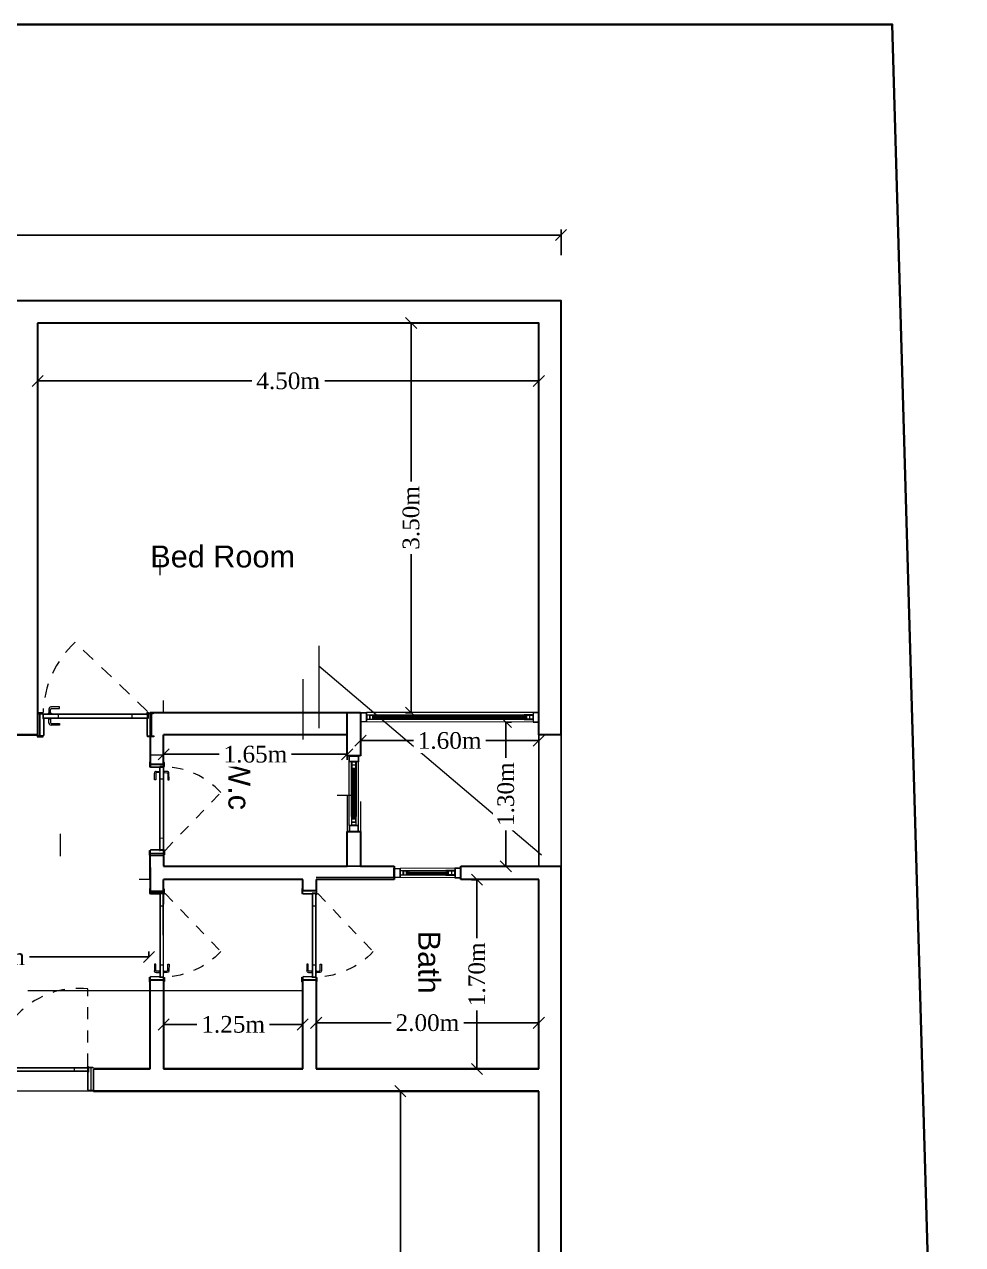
# Model space of a CAD drawing. Header units: millimetres. Extents: x 860 to 1444, y -43 to 267.
# Drawn here: x 1265.24 to 1273.67, y 204.39 to 215.35 of the extents above; entities that cross this region are included whole.
import ezdxf

# ---------------------------------------------------------------- set-up
doc = ezdxf.new("R2010")
doc.units = ezdxf.units.MM
doc.header["$MEASUREMENT"] = 0
doc.linetypes.add('HIDDEN', pattern=[0.375, 0.25, -0.125])
for name, color, linetype, lineweight in [('Doors', 252, 'Continuous', 9), ('HATCH', 252, 'Continuous', 5), ('WALL', 7, 'Continuous', 30)]:
    doc.layers.add(name, color=color, linetype=linetype, lineweight=lineweight)
doc.layers.add('windows', color=252, linetype='Continuous')
doc.styles.add('Peshawa CENTER', font='times.ttf', dxfattribs={"height": 0.15})
doc.dimstyles.new('Peshawa', dxfattribs={"dimtxt": 0.15, "dimasz": 0.1, "dimexe": 0.05, "dimexo": 0.25, "dimgap": 0.05, "dimtad": 0, "dimtoh": 1, "dimzin": 0, "dimdsep": 46, "dimtxsty": 'Peshawa CENTER', "dimblk": 'OBLIQUE', "dimcen": 0.09, "dimclrd": 251, "dimclre": 251, "dimclrt": 7, "dimadec": 0, "dimazin": 0, "dimtfac": 1, "dimtofl": 0, "dimtmove": 0, "dimatfit": 3, "dimldrblk": 'NONE', "dimfxl": 0, "dimtolj": 1, "dimtzin": 0, "dimarcsym": 0})

# ---------------------------------------------------------------- blocks, each defined once
blk = doc.blocks.new('*U145')
at = {"layer": 'windows', "color": 253, "lineweight": 9}
for p, q in [((0, 0.332), (0.001, 0.816)), ((0.061, 0.816), (0.062, 0.816)), ((0.083, 0.332), (0.082, 0.816))]:
    blk.add_line(p, q, dxfattribs=at)
at = {"layer": 'windows', "color": 251, "lineweight": 9}
for p, q in [((0.055, 0.75), (0.028, 0.757)), ((0.056, 0.398), (0.029, 0.391))]:
    blk.add_line(p, q, dxfattribs=at)
at = {"layer": 'windows', "linetype": 'Continuous', "lineweight": 9}
for points in [[(0.001, 0.816), (0.001, 0.869), (0.083, 0.869), (0.082, 0.816)], [(0.059, 0.788), (0.059, 0.788), (0.059, 0.814), (0.024, 0.814), (0.024, 0.788)], [(0.024, 0.786), (0.024, 0.786), (0.024, 0.786), (0.024, 0.786), (0.024, 0.758), (0.024, 0.758), (0.059, 0.758), (0.059, 0.758), (0.059, 0.786), (0.059, 0.758), (0.059, 0.786), (0.059, 0.786), (0.059, 0.786), (0.059, 0.786), (0.059, 0.786), (0.059, 0.786), (0.024, 0.786), (0.024, 0.786), (0.024, 0.786), (0.024, 0.786)], [(0.028, 0.75), (0.055, 0.75), (0.055, 0.757), (0.028, 0.757)], [(0, 0.332), (0, 0.28), (0.083, 0.28), (0.083, 0.332)], [(0.025, 0.362), (0.025, 0.362), (0.025, 0.362), (0.025, 0.362), (0.025, 0.39), (0.025, 0.39), (0.06, 0.39), (0.06, 0.39), (0.06, 0.362), (0.06, 0.39), (0.06, 0.362), (0.06, 0.362), (0.06, 0.362), (0.06, 0.362), (0.06, 0.362), (0.06, 0.362), (0.025, 0.362), (0.025, 0.362), (0.025, 0.362), (0.025, 0.362)], [(0.06, 0.36), (0.06, 0.36), (0.06, 0.334), (0.025, 0.334), (0.025, 0.36)], [(0.029, 0.398), (0.056, 0.398), (0.056, 0.391), (0.029, 0.391)]]:
    blk.add_lwpolyline(points, close=True, dxfattribs=at)
for points in [[(0.003, 0.821), (0.003, 0.863, -0.414214), (0.006, 0.866), (0.077, 0.866, -0.414214), (0.08, 0.863), (0.08, 0.821, -0.414214), (0.077, 0.819), (0.006, 0.819, -0.414214)], [(0.003, 0.327), (0.003, 0.285, 0.414214), (0.005, 0.282), (0.077, 0.282, 0.414214), (0.08, 0.285), (0.08, 0.327, 0.414214), (0.077, 0.33), (0.005, 0.33, 0.414214)]]:
    blk.add_lwpolyline(points, format="xyb", close=True, dxfattribs=at)
for points in [[(0.062, 0.816), (0.062, 0.757), (0.062, 0.737), (0.058, 0.737), (0.058, 0.74), (0.059, 0.74), (0.059, 0.757), (0.024, 0.757), (0.024, 0.74), (0.025, 0.74), (0.025, 0.737), (0.021, 0.737), (0.021, 0.757), (0.021, 0.816), (0.062, 0.816), (0.024, 0.816)], [(0.063, 0.332), (0.063, 0.391), (0.063, 0.411), (0.059, 0.411), (0.059, 0.408), (0.06, 0.408), (0.06, 0.391), (0.025, 0.391), (0.025, 0.408), (0.026, 0.408), (0.026, 0.411), (0.022, 0.411), (0.022, 0.391), (0.022, 0.332), (0.063, 0.332), (0.025, 0.332)]]:
    blk.add_lwpolyline(points, dxfattribs=at)
at = {"layer": 'windows', "color": 251, "lineweight": 9}
for points in [[(0.055, 0.757), (0.028, 0.75)], [(0.056, 0.391), (0.029, 0.398)]]:
    blk.add_lwpolyline(points, dxfattribs=at)
at = {"layer": 'windows', "color": 253, "lineweight": 9}
for points in [[(0.022, 0.411), (0.021, 0.737)], [(0.062, 0.737), (0.063, 0.411)]]:
    blk.add_lwpolyline(points, dxfattribs=at)
at = {"layer": 'windows', "lineweight": 9}
for points in [[(0.029, 0.398), (0.028, 0.75), (0.036, 0.75), (0.037, 0.398)], [(0.056, 0.398), (0.055, 0.75), (0.047, 0.75), (0.048, 0.398)]]:
    blk.add_lwpolyline(points, close=True, dxfattribs=at)
at = {"layer": 'windows', "color": 251, "lineweight": 9}
for points in [[(0.047, 0.75), (0.036, 0.75), (0.036, 0.741), (0.047, 0.741)], [(0.046, 0.749), (0.038, 0.749), (0.038, 0.742), (0.046, 0.742)], [(0.048, 0.407), (0.037, 0.407), (0.037, 0.398), (0.048, 0.398)], [(0.046, 0.406), (0.038, 0.406), (0.038, 0.399), (0.046, 0.399)]]:
    blk.add_lwpolyline(points, close=True, dxfattribs=at)
for centre, start, end in [((0.025, 0.733), 2.8792, 86.4084), ((0.058, 0.733), 93.6446, 177.1737), ((0.026, 0.415), 273.6446, 357.1737), ((0.059, 0.415), 182.8792, 266.4084)]:
    blk.add_arc(centre, 0.00351, start, end, dxfattribs=at)
blk = doc.blocks.new('*U435')
at = {"layer": 'windows', "color": 253, "lineweight": 9}
for p, q in [((0, 0.012), (0.001, 0.573)), ((0.061, 0.573), (0.062, 0.573)), ((0.083, 0.012), (0.083, 0.573))]:
    blk.add_line(p, q, dxfattribs=at)
at = {"layer": 'windows', "color": 251, "lineweight": 9}
for p, q in [((0.055, 0.507), (0.029, 0.514)), ((0.056, 0.077), (0.029, 0.071))]:
    blk.add_line(p, q, dxfattribs=at)
at = {"layer": 'windows', "linetype": 'Continuous', "lineweight": 9}
for points in [[(0.001, 0.573), (0.001, 0.626), (0.083, 0.626), (0.083, 0.573)], [(0.059, 0.545), (0.059, 0.545), (0.059, 0.571), (0.024, 0.571), (0.024, 0.545)], [(0.024, 0.544), (0.024, 0.544), (0.024, 0.544), (0.024, 0.544), (0.024, 0.516), (0.024, 0.516), (0.059, 0.516), (0.059, 0.516), (0.059, 0.544), (0.059, 0.516), (0.059, 0.544), (0.059, 0.544), (0.059, 0.544), (0.059, 0.544), (0.059, 0.544), (0.059, 0.544), (0.024, 0.544), (0.024, 0.544), (0.024, 0.544), (0.024, 0.544)], [(0.029, 0.507), (0.055, 0.507), (0.055, 0.514), (0.029, 0.514)], [(0, 0.012), (0, -0.041), (0.083, -0.041), (0.083, 0.012)], [(0.025, 0.041), (0.025, 0.041), (0.025, 0.041), (0.025, 0.041), (0.025, 0.069), (0.025, 0.069), (0.06, 0.069), (0.06, 0.069), (0.06, 0.041), (0.06, 0.069), (0.06, 0.041), (0.06, 0.041), (0.06, 0.041), (0.06, 0.041), (0.06, 0.041), (0.06, 0.041), (0.025, 0.041), (0.025, 0.041), (0.025, 0.041), (0.025, 0.041)], [(0.06, 0.039), (0.06, 0.039), (0.06, 0.014), (0.025, 0.014), (0.025, 0.039)], [(0.029, 0.077), (0.056, 0.077), (0.056, 0.071), (0.029, 0.071)]]:
    blk.add_lwpolyline(points, close=True, dxfattribs=at)
for points in [[(0.003, 0.578), (0.003, 0.62, -0.414214), (0.006, 0.623), (0.077, 0.623, -0.414214), (0.08, 0.62), (0.08, 0.578, -0.414214), (0.077, 0.576), (0.006, 0.576, -0.414214)], [(0.003, 0.006), (0.003, -0.036, 0.414214), (0.005, -0.038), (0.077, -0.038, 0.414214), (0.08, -0.036), (0.08, 0.006, 0.414214), (0.077, 0.009), (0.005, 0.009, 0.414214)]]:
    blk.add_lwpolyline(points, format="xyb", close=True, dxfattribs=at)
for points in [[(0.062, 0.573), (0.062, 0.514), (0.062, 0.494), (0.058, 0.494), (0.058, 0.497), (0.059, 0.497), (0.059, 0.514), (0.024, 0.514), (0.024, 0.497), (0.025, 0.497), (0.025, 0.494), (0.021, 0.494), (0.021, 0.514), (0.021, 0.573), (0.062, 0.573), (0.024, 0.573)], [(0.063, 0.012), (0.063, 0.071), (0.063, 0.091), (0.059, 0.091), (0.059, 0.088), (0.06, 0.088), (0.06, 0.071), (0.025, 0.071), (0.025, 0.088), (0.026, 0.088), (0.026, 0.091), (0.022, 0.091), (0.022, 0.071), (0.022, 0.012), (0.063, 0.012), (0.025, 0.012)]]:
    blk.add_lwpolyline(points, dxfattribs=at)
at = {"layer": 'windows', "color": 253, "lineweight": 9}
for points in [[(0.022, 0.091), (0.021, 0.494)], [(0.062, 0.494), (0.063, 0.091)]]:
    blk.add_lwpolyline(points, dxfattribs=at)
at = {"layer": 'windows', "color": 251, "lineweight": 9}
for points in [[(0.055, 0.514), (0.029, 0.507)], [(0.056, 0.071), (0.029, 0.077)]]:
    blk.add_lwpolyline(points, dxfattribs=at)
at = {"layer": 'windows', "lineweight": 9}
for points in [[(0.029, 0.077), (0.029, 0.507), (0.036, 0.507), (0.037, 0.077)], [(0.056, 0.077), (0.055, 0.507), (0.047, 0.507), (0.048, 0.077)]]:
    blk.add_lwpolyline(points, close=True, dxfattribs=at)
at = {"layer": 'windows', "color": 251, "lineweight": 9}
for points in [[(0.047, 0.507), (0.036, 0.507), (0.036, 0.498), (0.047, 0.498)], [(0.046, 0.506), (0.038, 0.506), (0.038, 0.499), (0.046, 0.499)], [(0.048, 0.087), (0.037, 0.087), (0.037, 0.077), (0.048, 0.077)], [(0.046, 0.085), (0.038, 0.085), (0.038, 0.079), (0.046, 0.079)]]:
    blk.add_lwpolyline(points, close=True, dxfattribs=at)
for centre, start, end in [((0.025, 0.491), 2.8792, 86.4084), ((0.058, 0.491), 93.6446, 177.1737), ((0.026, 0.094), 273.6446, 357.1737), ((0.059, 0.094), 182.8792, 266.4084)]:
    blk.add_arc(centre, 0.00351, start, end, dxfattribs=at)
blk = doc.blocks.new('*U139')
at = {"layer": 'Doors', "ltscale": 5}
for p, q in [((0.057, 0.875), (0.057, 0.774)), ((0.986, 0.871), (0.986, 0.769))]:
    blk.add_line(p, q, dxfattribs=at)
at = {"layer": 'Doors', "linetype": 'Continuous'}
for p, q in [((0.844, 0.814), (0.844, 0.829)), ((0.844, 0.829), (0.92, 0.828)), ((0.915, 0.814), (0.844, 0.814)), ((0.917, 0.722), (0.917, 0.725)), ((0.946, 0.722), (0.917, 0.722)), ((0.946, 0.771), (0.918, 0.771)), ((0.918, 0.771), (0.918, 0.768)), ((0.925, 0.722), (0.924, 0.689)), ((0.925, 0.771), (0.925, 0.804)), ((0.939, 0.809), (0.939, 0.771)), ((0.939, 0.684), (0.939, 0.722)), ((0.946, 0.771), (0.946, 0.768)), ((0.946, 0.722), (0.946, 0.725)), ((0.915, 0.679), (0.843, 0.68)), ((0.843, 0.68), (0.843, 0.665)), ((0.843, 0.665), (0.92, 0.665))]:
    blk.add_line(p, q, dxfattribs=at)
at = {"layer": 'Doors', "linetype": 'HIDDEN', "ltscale": 0.5}
blk.add_line((0.052, 0.711, 0), (0.7, 0.085), dxfattribs=at)
at = {"layer": 'Doors'}
for p, q in [((0.191, 0.772, 0), (0.191, 0.729, 0)), ((0.854, 0.768, 0), (0.854, 0.725, 0))]:
    blk.add_line(p, q, dxfattribs=at)
for points in [[(0.053, 0.879), (-0.002, 0.88), (-0.002, 0.889), (0.053, 0.888)], [(0.99, 0.875), (1.046, 0.874), (1.046, 0.883), (0.99, 0.884)], [(0.002, 0.73), (0.048, 0.73), (0.048, 0.721), (0.002, 0.721)], [(0.991, 0.725), (0.054, 0.73), (0.054, 0.772), (0.992, 0.768)], [(0.988, 0.728), (0.057, 0.733), (0.057, 0.769), (0.988, 0.764)], [(1.04, 0.725), (0.994, 0.725), (0.994, 0.716), (1.04, 0.716)]]:
    blk.add_lwpolyline(points, close=True, dxfattribs=at)
at = {"layer": 'Doors', "ltscale": 5}
for points in [[(0.048, 0.73), (0.048, 0.73), (0.049, 0.774), (0.057, 0.774), (0.057, 0.875), (0.053, 0.875), (0.053, 0.879), (0.022, 0.88), (0.021, 0.73), (0.048, 0.73)], [(0.994, 0.725), (0.994, 0.725), (0.994, 0.769), (0.986, 0.769), (0.986, 0.871), (0.99, 0.871), (0.99, 0.875), (1.022, 0.875), (1.021, 0.725), (0.994, 0.725)]]:
    blk.add_lwpolyline(points, dxfattribs=at)
at = {"layer": 'Doors', "linetype": 'Continuous'}
blk.add_lwpolyline([(0.052, 0.777, 0.414214), (0.051, 0.776), (0.051, 0.768, 0.414214), (0.052, 0.767), (0.054, 0.767, 0.414214), (0.055, 0.768), (0.055, 0.776, 0.414214), (0.054, 0.777)], format="xyb", close=True, dxfattribs=at)
blk.add_circle((0.052, 0.723), 0.00573, dxfattribs=at)
for centre, radius, start, end in [((0.92, 0.809, 0), 0.0191, 359.71, 89.71), ((0.915, 0.804), 0.00955, 359.71, 89.71), ((0.915, 0.689), 0.00955, 269.71, 359.71), ((0.92, 0.684, 0), 0.0191, 269.71, 359.71)]:
    blk.add_arc(centre, radius, start, end, dxfattribs=at)
at = {"layer": 'Doors', "linetype": 'HIDDEN', "ltscale": 0.5}
blk.add_arc((0.087, 0.751), 0.905, 312.6237, 357.7301, dxfattribs=at)
blk = doc.blocks.new('_Oblique')
at = {"color": 0, "linetype": 'ByBlock', "lineweight": -2}
blk.add_line((-0.5, -0.5), (0.5, 0.5), dxfattribs=at)
blk = doc.blocks.new('*D496')
at = {"color": 251, "lineweight": -2, "transparency": 16777216}
for p, q in [((1269.305, 207.669), (1269.255, 207.669)), ((1269.305, 207.669), (1269.305, 207.136)), ((1269.305, 205.969), (1269.305, 206.503)), ((1269.305, 205.969), (1269.255, 205.969))]:
    blk.add_line(p, q, dxfattribs=at)
at = {"layer": 'Defpoints', "color": 0, "transparency": 16777216}
for p in [(1269.305, 207.669), (1269.305, 205.969), (1269.305, 205.969)]:
    blk.add_point(p, dxfattribs=at)
at = {"color": 251, "lineweight": -2, "transparency": 16777216, "xscale": 0.1, "yscale": 0.1, "zscale": 0.1}
for p, rotation in [((1269.305, 207.669), 90), ((1269.305, 205.969), 270)]:
    blk.add_blockref('_Oblique', p, dxfattribs=dict(at, rotation=rotation))
at = {"color": 7, "transparency": 16777216, "insert": (1269.305, 206.819), "char_height": 0.15, "attachment_point": 5, "rotation": 90, "style": 'Peshawa CENTER', "bg_fill": 3, "box_fill_scale": 1.25, "bg_fill_color": 256, "bg_fill_true_color": 13158600, "bg_fill_transparency": 0}
blk.add_mtext('\\A1;1.70m', dxfattribs=at)
blk = doc.blocks.new('_None')
blk = doc.blocks.new('*D497')
at = {"color": 251, "lineweight": -2, "transparency": 16777216}
for p, q in [((1267.861, 206.383), (1267.861, 206.333)), ((1267.861, 206.383), (1268.534, 206.383)), ((1269.861, 206.383), (1269.188, 206.383)), ((1269.861, 206.383), (1269.861, 206.333))]:
    blk.add_line(p, q, dxfattribs=at)
at = {"layer": 'Defpoints', "color": 0, "transparency": 16777216}
for p in [(1267.861, 206.466), (1269.861, 206.466), (1269.861, 206.383)]:
    blk.add_point(p, dxfattribs=at)
at = {"color": 251, "lineweight": -2, "transparency": 16777216, "xscale": 0.1, "yscale": 0.1, "zscale": 0.1, "rotation": 180}
blk.add_blockref('_Oblique', (1267.861, 206.383), dxfattribs=at)
at = {"color": 251, "lineweight": -2, "transparency": 16777216, "xscale": 0.1, "yscale": 0.1, "zscale": 0.1}
blk.add_blockref('_Oblique', (1269.861, 206.383), dxfattribs=at)
at = {"color": 7, "transparency": 16777216, "insert": (1268.861, 206.383), "char_height": 0.15, "attachment_point": 5, "style": 'Peshawa CENTER', "bg_fill": 3, "box_fill_scale": 1.25, "bg_fill_color": 256, "bg_fill_true_color": 13158600, "bg_fill_transparency": 0}
blk.add_mtext('\\A1;2.00m', dxfattribs=at)
blk = doc.blocks.new('*U451')
at = {"layer": 'windows', "color": 253, "lineweight": 9}
for p, q in [((0, -0.895), (0.001, 0.573)), ((0.061, 0.573), (0.062, 0.573)), ((0.083, -0.895), (0.083, 0.573))]:
    blk.add_line(p, q, dxfattribs=at)
at = {"layer": 'windows', "color": 251, "lineweight": 9}
for p, q in [((0.055, 0.507), (0.029, 0.514)), ((0.056, -0.829), (0.029, -0.836))]:
    blk.add_line(p, q, dxfattribs=at)
at = {"layer": 'windows', "linetype": 'Continuous', "lineweight": 9}
for points in [[(0.001, 0.573), (0.001, 0.626), (0.083, 0.626), (0.083, 0.573)], [(0.059, 0.545), (0.059, 0.545), (0.059, 0.571), (0.024, 0.571), (0.024, 0.545)], [(0.024, 0.544), (0.024, 0.544), (0.024, 0.544), (0.024, 0.544), (0.024, 0.516), (0.024, 0.516), (0.059, 0.516), (0.059, 0.516), (0.059, 0.544), (0.059, 0.516), (0.059, 0.544), (0.059, 0.544), (0.059, 0.544), (0.059, 0.544), (0.059, 0.544), (0.059, 0.544), (0.024, 0.544), (0.024, 0.544), (0.024, 0.544), (0.024, 0.544)], [(0.029, 0.507), (0.055, 0.507), (0.055, 0.514), (0.029, 0.514)], [(0.025, -0.865), (0.025, -0.865), (0.025, -0.865), (0.025, -0.865), (0.025, -0.837), (0.025, -0.837), (0.06, -0.837), (0.06, -0.837), (0.06, -0.865), (0.06, -0.837), (0.06, -0.865), (0.06, -0.865), (0.06, -0.865), (0.06, -0.865), (0.06, -0.865), (0.06, -0.865), (0.025, -0.865), (0.025, -0.865), (0.025, -0.865), (0.025, -0.865)], [(0.029, -0.829), (0.056, -0.829), (0.056, -0.836), (0.029, -0.836)], [(0, -0.895), (0, -0.947), (0.083, -0.947), (0.083, -0.895)], [(0.06, -0.867), (0.06, -0.867), (0.06, -0.893), (0.025, -0.893), (0.025, -0.867)]]:
    blk.add_lwpolyline(points, close=True, dxfattribs=at)
for points in [[(0.003, 0.578), (0.003, 0.62, -0.414214), (0.006, 0.623), (0.077, 0.623, -0.414214), (0.08, 0.62), (0.08, 0.578, -0.414214), (0.077, 0.576), (0.006, 0.576, -0.414214)], [(0.003, -0.9), (0.003, -0.942, 0.414214), (0.005, -0.945), (0.077, -0.945, 0.414214), (0.08, -0.942), (0.08, -0.9, 0.414214), (0.077, -0.897), (0.005, -0.897, 0.414214)]]:
    blk.add_lwpolyline(points, format="xyb", close=True, dxfattribs=at)
for points in [[(0.062, 0.573), (0.062, 0.514), (0.062, 0.494), (0.058, 0.494), (0.058, 0.497), (0.059, 0.497), (0.059, 0.514), (0.024, 0.514), (0.024, 0.497), (0.025, 0.497), (0.025, 0.494), (0.021, 0.494), (0.021, 0.514), (0.021, 0.573), (0.062, 0.573), (0.024, 0.573)], [(0.063, -0.895), (0.063, -0.836), (0.063, -0.816), (0.059, -0.816), (0.059, -0.819), (0.06, -0.819), (0.06, -0.836), (0.025, -0.836), (0.025, -0.819), (0.026, -0.819), (0.026, -0.816), (0.022, -0.816), (0.022, -0.836), (0.022, -0.895), (0.063, -0.895), (0.025, -0.895)]]:
    blk.add_lwpolyline(points, dxfattribs=at)
at = {"layer": 'windows', "color": 253, "lineweight": 9}
for points in [[(0.022, -0.816), (0.021, 0.494)], [(0.062, 0.494), (0.063, -0.816)]]:
    blk.add_lwpolyline(points, dxfattribs=at)
at = {"layer": 'windows', "color": 251, "lineweight": 9}
for points in [[(0.055, 0.514), (0.029, 0.507)], [(0.056, -0.836), (0.029, -0.829)]]:
    blk.add_lwpolyline(points, dxfattribs=at)
at = {"layer": 'windows', "lineweight": 9}
for points in [[(0.029, -0.829), (0.029, 0.507), (0.036, 0.507), (0.037, -0.829)], [(0.056, -0.829), (0.055, 0.507), (0.047, 0.507), (0.048, -0.829)]]:
    blk.add_lwpolyline(points, close=True, dxfattribs=at)
at = {"layer": 'windows', "color": 251, "lineweight": 9}
for points in [[(0.047, 0.507), (0.036, 0.507), (0.036, 0.498), (0.047, 0.498)], [(0.046, 0.506), (0.038, 0.506), (0.038, 0.499), (0.046, 0.499)], [(0.048, -0.82), (0.037, -0.82), (0.037, -0.829), (0.048, -0.829)], [(0.046, -0.821), (0.039, -0.821), (0.039, -0.828), (0.046, -0.828)]]:
    blk.add_lwpolyline(points, close=True, dxfattribs=at)
for centre, start, end in [((0.025, 0.491), 2.8792, 86.4084), ((0.058, 0.491), 93.6446, 177.1737), ((0.026, -0.812), 273.6446, 357.1737), ((0.059, -0.812), 182.8792, 266.4084)]:
    blk.add_arc(centre, 0.00351, start, end, dxfattribs=at)
blk = doc.blocks.new('*U147')
at = {"layer": 'Doors', "linetype": 'HIDDEN', "ltscale": 0.5}
blk.add_line((1.592, 0.954, 0), (1.592, 1.749, 0), dxfattribs=at)
at = {"layer": 'Doors', "ltscale": 5}
for p, q in [((0.06, 0.704), (0.06, 0.886)), ((0.112, 0.893), (0.557, 0.893)), ((1.59, 0.704), (1.59, 0.886)), ((1.594, 0.691), (0.06, 0.691))]:
    blk.add_line(p, q, dxfattribs=at)
at = {"layer": 'Doors', "linetype": 'Continuous'}
for p, q in [((0.668, 0.939), (0.668, 0.936)), ((0.668, 0.939), (0.697, 0.939)), ((0.668, 0.891), (0.668, 0.893)), ((0.668, 0.891), (0.697, 0.891)), ((0.676, 0.977), (0.676, 0.939)), ((0.676, 0.852), (0.676, 0.891)), ((0.69, 0.939), (0.69, 0.973)), ((0.69, 0.891), (0.69, 0.857)), ((0.771, 0.996), (0.695, 0.996)), ((0.697, 0.939), (0.697, 0.936)), ((0.697, 0.891), (0.697, 0.893)), ((0.699, 0.982), (0.771, 0.982)), ((0.771, 0.982), (0.771, 0.996)), ((0.771, 0.833), (0.695, 0.833)), ((0.699, 0.848), (0.771, 0.848)), ((0.771, 0.848), (0.771, 0.833))]:
    blk.add_line(p, q, dxfattribs=at)
at = {"layer": 'Doors'}
for p, q in [((0.761, 0.893, 0), (0.761, 0.936, 0)), ((1.453, 0.893, 0), (1.453, 0.936, 0))]:
    blk.add_line(p, q, dxfattribs=at)
for points in [[(0.005, 0.931), (0.052, 0.931), (0.052, 0.94), (0.005, 0.94)], [(0.052, 0.936), (0.112, 0.936), (0.112, 0.893), (0.052, 0.893)], [(0.055, 0.933), (0.109, 0.933), (0.109, 0.897), (0.055, 0.897)], [(0.557, 0.936), (0.611, 0.936), (0.611, 0.893), (0.557, 0.893)], [(0.561, 0.933), (0.607, 0.933), (0.607, 0.897), (0.561, 0.897)], [(0.623, 0.936), (1.591, 0.936), (1.591, 0.893), (0.623, 0.893)], [(0.627, 0.933), (1.587, 0.933), (1.587, 0.897), (0.627, 0.897)], [(1.644, 0.931), (1.598, 0.931), (1.598, 0.94), (1.644, 0.94)], [(0.056, 0.7), (0, 0.7), (0, 0.691), (0.056, 0.691)], [(1.594, 0.7), (1.649, 0.7), (1.649, 0.691), (1.594, 0.691)]]:
    blk.add_lwpolyline(points, close=True, dxfattribs=at)
at = {"layer": 'Doors', "ltscale": 5}
for points in [[(0.052, 0.931), (0.052, 0.931), (0.052, 0.886), (0.06, 0.886), (0.06, 0.704), (0.056, 0.704), (0.056, 0.7), (0.024, 0.7), (0.024, 0.931), (0.052, 0.931)], [(0.112, 0.936), (0.557, 0.936)], [(0.112, 0.915), (0.557, 0.915)], [(1.598, 0.931), (1.598, 0.931), (1.598, 0.886), (1.59, 0.886), (1.59, 0.704), (1.594, 0.704), (1.594, 0.7), (1.625, 0.7), (1.625, 0.931), (1.598, 0.931)]]:
    blk.add_lwpolyline(points, dxfattribs=at)
at = {"layer": 'Doors', "linetype": 'Continuous'}
for centre in [(0.617, 0.919), (1.592, 0.943)]:
    blk.add_circle(centre, 0.00573, dxfattribs=at)
at = {"layer": 'Doors', "linetype": 'HIDDEN', "ltscale": 0.5}
blk.add_arc((1.497, 0.877), 0.877, 83.7819, 175.5156, dxfattribs=at)
at = {"layer": 'Doors', "linetype": 'Continuous'}
for centre, radius, start, end in [((0.695, 0.977, 0), 0.0191, 90, 180), ((0.699, 0.973), 0.00955, 90, 180), ((0.695, 0.852, 0), 0.0191, 180, 270), ((0.699, 0.857), 0.00955, 180, 270)]:
    blk.add_arc(centre, radius, start, end, dxfattribs=at)
blk = doc.blocks.new('*D514')
at = {"color": 251, "lineweight": -2, "transparency": 16777216}
for p, q in [((1268.682, 205.769), (1268.568, 205.769)), ((1268.618, 205.769), (1268.618, 202.844)), ((1268.618, 199.269), (1268.618, 202.195)), ((1268.798, 199.269), (1268.568, 199.269))]:
    blk.add_line(p, q, dxfattribs=at)
at = {"layer": 'Defpoints', "color": 0, "transparency": 16777216}
for p in [(1268.932, 205.769), (1268.618, 199.269), (1269.672, 199.269)]:
    blk.add_point(p, dxfattribs=at)
at = {"color": 251, "lineweight": -2, "transparency": 16777216, "xscale": 0.1, "yscale": 0.1, "zscale": 0.1}
for p, rotation in [((1268.618, 205.769), 90), ((1268.618, 199.269), 270)]:
    blk.add_blockref('_Oblique', p, dxfattribs=dict(at, rotation=rotation))
at = {"color": 7, "transparency": 16777216, "insert": (1268.618, 202.519), "char_height": 0.15, "attachment_point": 5, "rotation": 90, "style": 'Peshawa CENTER', "bg_fill": 3, "box_fill_scale": 1.25, "bg_fill_color": 256, "bg_fill_true_color": 13158600, "bg_fill_transparency": 0}
blk.add_mtext('\\A1;6.50m', dxfattribs=at)
blk = doc.blocks.new('*D504')
at = {"color": 251, "lineweight": -2, "transparency": 16777216}
for p, q in [((1266.491, 206.368), (1266.491, 206.318)), ((1266.491, 206.368), (1266.8, 206.368)), ((1267.741, 206.368), (1267.433, 206.368)), ((1267.741, 206.368), (1267.741, 206.318))]:
    blk.add_line(p, q, dxfattribs=at)
at = {"layer": 'Defpoints', "color": 0, "transparency": 16777216}
for p in [(1266.491, 206.369), (1266.491, 206.368), (1267.741, 206.369)]:
    blk.add_point(p, dxfattribs=at)
at = {"color": 251, "lineweight": -2, "transparency": 16777216, "xscale": 0.1, "yscale": 0.1, "zscale": 0.1, "rotation": 180}
blk.add_blockref('_Oblique', (1266.491, 206.368), dxfattribs=at)
at = {"color": 251, "lineweight": -2, "transparency": 16777216, "xscale": 0.1, "yscale": 0.1, "zscale": 0.1}
blk.add_blockref('_Oblique', (1267.741, 206.368), dxfattribs=at)
at = {"color": 7, "transparency": 16777216, "insert": (1267.116, 206.368), "char_height": 0.15, "attachment_point": 5, "style": 'Peshawa CENTER', "bg_fill": 3, "box_fill_scale": 1.25, "bg_fill_color": 256, "bg_fill_true_color": 13158600, "bg_fill_transparency": 0}
blk.add_mtext('\\A1;1.25m', dxfattribs=at)
blk = doc.blocks.new('*D516')
at = {"color": 251, "lineweight": -2, "transparency": 16777216}
for p, q in [((1259.161, 213.28), (1259.161, 213.51)), ((1259.161, 213.46), (1264.239, 213.46)), ((1270.061, 213.46), (1264.983, 213.46)), ((1270.061, 213.28), (1270.061, 213.51))]:
    blk.add_line(p, q, dxfattribs=at)
at = {"layer": 'Defpoints', "color": 0, "transparency": 16777216}
for p in [(1270.061, 213.46), (1259.161, 212.869), (1270.061, 212.869)]:
    blk.add_point(p, dxfattribs=at)
at = {"color": 251, "lineweight": -2, "transparency": 16777216, "xscale": 0.1, "yscale": 0.1, "zscale": 0.1, "rotation": 180}
blk.add_blockref('_Oblique', (1259.161, 213.46), dxfattribs=at)
at = {"color": 251, "lineweight": -2, "transparency": 16777216, "xscale": 0.1, "yscale": 0.1, "zscale": 0.1}
blk.add_blockref('_Oblique', (1270.061, 213.46), dxfattribs=at)
at = {"color": 7, "transparency": 16777216, "insert": (1264.611, 213.46), "char_height": 0.15, "attachment_point": 5, "style": 'Peshawa CENTER', "bg_fill": 3, "box_fill_scale": 1.25, "bg_fill_color": 256, "bg_fill_true_color": 13158600, "bg_fill_transparency": 0}
blk.add_mtext('\\A1;10.90m', dxfattribs=at)
blk = doc.blocks.new('*D520')
at = {"color": 251, "lineweight": -2, "transparency": 16777216}
for p, q in [((1269.565, 209.085), (1269.615, 209.085)), ((1269.565, 209.085), (1269.565, 208.754)), ((1269.565, 207.789), (1269.565, 208.121)), ((1269.565, 207.789), (1269.615, 207.789))]:
    blk.add_line(p, q, dxfattribs=at)
at = {"layer": 'Defpoints', "color": 0, "transparency": 16777216}
for p in [(1269.556, 209.085), (1269.556, 207.789), (1269.565, 207.789)]:
    blk.add_point(p, dxfattribs=at)
at = {"color": 251, "lineweight": -2, "transparency": 16777216, "xscale": 0.1, "yscale": 0.1, "zscale": 0.1}
for p, rotation in [((1269.565, 209.085), 90), ((1269.565, 207.789), 270)]:
    blk.add_blockref('_Oblique', p, dxfattribs=dict(at, rotation=rotation))
at = {"color": 7, "transparency": 16777216, "insert": (1269.565, 208.437), "char_height": 0.15, "attachment_point": 5, "rotation": 90, "style": 'Peshawa CENTER', "bg_fill": 3, "box_fill_scale": 1.25, "bg_fill_color": 256, "bg_fill_true_color": 13158600, "bg_fill_transparency": 0}
blk.add_mtext('\\A1;1.30m', dxfattribs=at)
blk = doc.blocks.new('*D521')
at = {"color": 251, "lineweight": -2, "transparency": 16777216}
for p, q in [((1265.36, 212.149), (1265.36, 212.099)), ((1265.36, 212.149), (1267.283, 212.149)), ((1269.861, 212.149), (1267.938, 212.149)), ((1269.861, 212.149), (1269.861, 212.099))]:
    blk.add_line(p, q, dxfattribs=at)
at = {"layer": 'Defpoints', "color": 0, "transparency": 16777216}
for p in [(1265.36, 212.209), (1269.861, 212.209), (1265.36, 212.149)]:
    blk.add_point(p, dxfattribs=at)
at = {"color": 251, "lineweight": -2, "transparency": 16777216, "xscale": 0.1, "yscale": 0.1, "zscale": 0.1, "rotation": 180}
blk.add_blockref('_Oblique', (1265.36, 212.149), dxfattribs=at)
at = {"color": 251, "lineweight": -2, "transparency": 16777216, "xscale": 0.1, "yscale": 0.1, "zscale": 0.1}
blk.add_blockref('_Oblique', (1269.861, 212.149), dxfattribs=at)
at = {"color": 7, "transparency": 16777216, "insert": (1267.61, 212.149), "char_height": 0.15, "attachment_point": 5, "style": 'Peshawa CENTER', "bg_fill": 3, "box_fill_scale": 1.25, "bg_fill_color": 256, "bg_fill_true_color": 13158600, "bg_fill_transparency": 0}
blk.add_mtext('\\A1;4.50m', dxfattribs=at)
blk = doc.blocks.new('*D523')
at = {"color": 251, "lineweight": -2, "transparency": 16777216}
for p, q in [((1266.491, 208.795), (1266.491, 208.745)), ((1266.491, 208.795), (1266.999, 208.795)), ((1268.14, 208.795), (1267.632, 208.795)), ((1268.14, 208.795), (1268.14, 208.745))]:
    blk.add_line(p, q, dxfattribs=at)
at = {"layer": 'Defpoints', "color": 0, "transparency": 16777216}
for p in [(1266.491, 208.858), (1268.14, 208.858), (1268.14, 208.795)]:
    blk.add_point(p, dxfattribs=at)
at = {"color": 251, "lineweight": -2, "transparency": 16777216, "xscale": 0.1, "yscale": 0.1, "zscale": 0.1, "rotation": 180}
blk.add_blockref('_Oblique', (1266.491, 208.795), dxfattribs=at)
at = {"color": 251, "lineweight": -2, "transparency": 16777216, "xscale": 0.1, "yscale": 0.1, "zscale": 0.1}
blk.add_blockref('_Oblique', (1268.14, 208.795), dxfattribs=at)
at = {"color": 7, "transparency": 16777216, "insert": (1267.316, 208.795), "char_height": 0.15, "attachment_point": 5, "style": 'Peshawa CENTER', "bg_fill": 3, "box_fill_scale": 1.25, "bg_fill_color": 256, "bg_fill_true_color": 13158600, "bg_fill_transparency": 0}
blk.add_mtext('\\A1;1.65m', dxfattribs=at)
blk = doc.blocks.new('*D524')
at = {"color": 251, "lineweight": -2, "transparency": 16777216}
for p, q in [((1268.26, 208.918), (1268.26, 208.868)), ((1268.26, 208.918), (1268.744, 208.918)), ((1269.861, 208.918), (1269.377, 208.918)), ((1269.861, 208.918), (1269.861, 208.868))]:
    blk.add_line(p, q, dxfattribs=at)
at = {"layer": 'Defpoints', "color": 0, "transparency": 16777216}
for p in [(1268.26, 208.969), (1269.861, 208.969), (1269.861, 208.918)]:
    blk.add_point(p, dxfattribs=at)
at = {"color": 251, "lineweight": -2, "transparency": 16777216, "xscale": 0.1, "yscale": 0.1, "zscale": 0.1, "rotation": 180}
blk.add_blockref('_Oblique', (1268.26, 208.918), dxfattribs=at)
at = {"color": 251, "lineweight": -2, "transparency": 16777216, "xscale": 0.1, "yscale": 0.1, "zscale": 0.1}
blk.add_blockref('_Oblique', (1269.861, 208.918), dxfattribs=at)
at = {"color": 7, "transparency": 16777216, "insert": (1269.06, 208.918), "char_height": 0.15, "attachment_point": 5, "style": 'Peshawa CENTER', "bg_fill": 3, "box_fill_scale": 1.25, "bg_fill_color": 256, "bg_fill_true_color": 13158600, "bg_fill_transparency": 0}
blk.add_mtext('\\A1;1.60m', dxfattribs=at)
blk = doc.blocks.new('*U133')
at = {"layer": 'Doors', "ltscale": 5}
for p, q in [((0.057, 0.925), (0.057, 0.774)), ((0.986, 0.921), (0.986, 0.769))]:
    blk.add_line(p, q, dxfattribs=at)
at = {"layer": 'Doors'}
for p, q in [((0.191, 0.772, 0), (0.191, 0.729, 0)), ((0.854, 0.768, 0), (0.854, 0.725, 0))]:
    blk.add_line(p, q, dxfattribs=at)
at = {"layer": 'Doors', "linetype": 'Continuous'}
for p, q in [((0.844, 0.814), (0.844, 0.829)), ((0.844, 0.829), (0.92, 0.828)), ((0.915, 0.814), (0.844, 0.814)), ((0.946, 0.771), (0.918, 0.771)), ((0.918, 0.771), (0.918, 0.768)), ((0.925, 0.771), (0.925, 0.804)), ((0.939, 0.809), (0.939, 0.771)), ((0.946, 0.771), (0.946, 0.768)), ((0.915, 0.679), (0.843, 0.68)), ((0.843, 0.68), (0.843, 0.665)), ((0.843, 0.665), (0.92, 0.665)), ((0.917, 0.722), (0.917, 0.725)), ((0.946, 0.722), (0.917, 0.722)), ((0.925, 0.722), (0.924, 0.689)), ((0.939, 0.684), (0.939, 0.722)), ((0.946, 0.722), (0.946, 0.725))]:
    blk.add_line(p, q, dxfattribs=at)
at = {"layer": 'Doors', "linetype": 'HIDDEN', "ltscale": 0.5}
blk.add_line((0.052, 0.711, 0), (0.7, 0.085), dxfattribs=at)
at = {"layer": 'Doors'}
for points in [[(0.053, 0.929), (-0.002, 0.93), (-0.002, 0.939), (0.053, 0.938)], [(0.99, 0.925), (1.046, 0.924), (1.046, 0.933), (0.991, 0.934)], [(0.991, 0.725), (0.054, 0.73), (0.054, 0.772), (0.992, 0.768)], [(0.988, 0.728), (0.057, 0.733), (0.057, 0.769), (0.988, 0.764)], [(0.002, 0.73), (0.048, 0.73), (0.048, 0.721), (0.002, 0.721)], [(1.04, 0.725), (0.994, 0.725), (0.994, 0.716), (1.04, 0.716)]]:
    blk.add_lwpolyline(points, close=True, dxfattribs=at)
at = {"layer": 'Doors', "ltscale": 5}
for points in [[(0.048, 0.73), (0.048, 0.73), (0.049, 0.774), (0.057, 0.774), (0.057, 0.925), (0.053, 0.925), (0.053, 0.929), (0.022, 0.93), (0.021, 0.73), (0.048, 0.73)], [(0.994, 0.725), (0.994, 0.725), (0.994, 0.769), (0.986, 0.769), (0.986, 0.921), (0.99, 0.921), (0.99, 0.925), (1.022, 0.925), (1.021, 0.725), (0.994, 0.725)]]:
    blk.add_lwpolyline(points, dxfattribs=at)
at = {"layer": 'Doors', "linetype": 'Continuous'}
blk.add_lwpolyline([(0.052, 0.777, 0.414214), (0.051, 0.776), (0.051, 0.768, 0.414214), (0.052, 0.767), (0.054, 0.767, 0.414214), (0.055, 0.768), (0.055, 0.776, 0.414214), (0.054, 0.777)], format="xyb", close=True, dxfattribs=at)
blk.add_circle((0.052, 0.723), 0.00573, dxfattribs=at)
for centre, radius, start, end in [((0.915, 0.804), 0.00955, 359.71, 89.71), ((0.92, 0.809, 0), 0.0191, 359.71, 89.71), ((0.915, 0.689), 0.00955, 269.71, 359.71), ((0.92, 0.684, 0), 0.0191, 269.71, 359.71)]:
    blk.add_arc(centre, radius, start, end, dxfattribs=at)
at = {"layer": 'Doors', "linetype": 'HIDDEN', "ltscale": 0.5}
blk.add_arc((0.087, 0.751), 0.905, 312.6237, 357.7301, dxfattribs=at)
blk = doc.blocks.new('*D530')
at = {"color": 251, "lineweight": -2, "transparency": 16777216}
for p, q in [((1268.714, 212.669), (1268.664, 212.669)), ((1268.714, 212.669), (1268.714, 211.244)), ((1268.714, 209.169), (1268.714, 210.594)), ((1268.714, 209.169), (1268.664, 209.169))]:
    blk.add_line(p, q, dxfattribs=at)
at = {"layer": 'Defpoints', "color": 0, "transparency": 16777216}
for p in [(1268.714, 212.669), (1268.777, 212.669), (1268.777, 209.169)]:
    blk.add_point(p, dxfattribs=at)
at = {"color": 251, "lineweight": -2, "transparency": 16777216, "xscale": 0.1, "yscale": 0.1, "zscale": 0.1}
for p, rotation in [((1268.714, 212.669), 90), ((1268.714, 209.169), 270)]:
    blk.add_blockref('_Oblique', p, dxfattribs=dict(at, rotation=rotation))
at = {"color": 7, "transparency": 16777216, "insert": (1268.714, 210.919), "char_height": 0.15, "attachment_point": 5, "rotation": 90, "style": 'Peshawa CENTER', "bg_fill": 3, "box_fill_scale": 1.25, "bg_fill_color": 256, "bg_fill_true_color": 13158600, "bg_fill_transparency": 0}
blk.add_mtext('\\A1;3.50m', dxfattribs=at)
blk = doc.blocks.new('*D533')
at = {"color": 251, "lineweight": -2, "transparency": 16777216}
for p, q in [((1263.56, 206.975), (1263.56, 207.025)), ((1263.56, 206.975), (1264.633, 206.975)), ((1266.36, 206.975), (1265.287, 206.975)), ((1266.36, 206.975), (1266.36, 207.025))]:
    blk.add_line(p, q, dxfattribs=at)
at = {"layer": 'Defpoints', "color": 0, "transparency": 16777216}
for p in [(1263.56, 206.965), (1266.36, 206.975), (1266.36, 206.965)]:
    blk.add_point(p, dxfattribs=at)
at = {"color": 251, "lineweight": -2, "transparency": 16777216, "xscale": 0.1, "yscale": 0.1, "zscale": 0.1, "rotation": 180}
blk.add_blockref('_Oblique', (1263.56, 206.975), dxfattribs=at)
at = {"color": 251, "lineweight": -2, "transparency": 16777216, "xscale": 0.1, "yscale": 0.1, "zscale": 0.1}
blk.add_blockref('_Oblique', (1266.36, 206.975), dxfattribs=at)
at = {"color": 7, "transparency": 16777216, "insert": (1264.96, 206.975), "char_height": 0.15, "attachment_point": 5, "style": 'Peshawa CENTER', "bg_fill": 3, "box_fill_scale": 1.25, "bg_fill_color": 256, "bg_fill_true_color": 13158600, "bg_fill_transparency": 0}
blk.add_mtext('\\A1;2.80m', dxfattribs=at)

msp = doc.modelspace()

# ---------------------------------------------------------------- linework, layer by layer
for p, q in [((1269.86088, 207.78924), (1269.86088, 210.96924)), ((1270.06088, 210.96924), (1270.06088, 207.78924)), ((1265.86088, 205.76924), (1265.86088, 205.96924)), ((1265.86088, 205.96924), (1265.86088, 205.76924))]:
    msp.add_line(p, q)
at = {"lineweight": 35}
for p, q in [((1266.37135, 205.96924), (1265.86088, 205.96924)), ((1267.74088, 205.96924), (1266.49135, 205.96924)), ((1269.86088, 205.96924), (1267.86088, 205.96924)), ((1269.86088, 205.76924), (1265.86088, 205.76924))]:
    msp.add_line(p, q, dxfattribs=at)
at = {"color": 1, "lineweight": 35}
msp.add_lwpolyline([(1219.11403, 215.35185), (1273.03589, 215.35185), (1273.66692, 193.42998), (1219.11403, 193.42998)], close=True, dxfattribs=at)
msp.add_lwpolyline([(1265.36006, 212.66924), (1268.06006, 212.66924)])
msp.add_lwpolyline([(1268.14006, 207.78924), (1268.26006, 207.78924), (1268.26006, 208.10261), (1268.14006, 208.10261)], close=True)
at = {"layer": 'HATCH', "color": 18, "true_color": 0x000000}
for p, q in [((1266.46088, 210.40509), (1266.46088, 210.54924)), ((1267.88656, 209.76924), (1267.88656, 209.02924)), ((1269.88656, 207.88924), (1267.88656, 209.58584)), ((1267.74088, 209.46924), (1267.74088, 208.92924)), ((1266.49135, 209.16924), (1266.49135, 209.27917)), ((1265.379, 209.16032), (1265.379, 208.96032)), ((1266.49135, 208.04353), (1266.49135, 208.96926)), ((1266.37135, 208.78924), (1266.49135, 208.78924)), ((1266.49135, 208.70515), (1266.37135, 208.70515)), ((1268.05054, 208.42924), (1268.17054, 208.42924)), ((1268.14006, 208.42924), (1268.14006, 207.88924)), ((1268.26006, 208.37261), (1268.26006, 207.83261)), ((1265.56088, 208.07972), (1265.56088, 207.87972)), ((1266.37135, 207.66924), (1266.37135, 207.88924)), ((1266.49135, 207.88924), (1266.37135, 207.88924)), ((1266.49135, 207.78924), (1266.49135, 207.88924)), ((1266.49135, 207.78924), (1266.49135, 207.88924)), ((1266.37135, 207.77924), (1266.37135, 207.55924)), ((1267.74088, 207.78924), (1266.49135, 207.78924)), ((1268.56088, 207.66924), (1268.56088, 207.78924)), ((1266.37135, 207.66924), (1266.27135, 207.66924)), ((1267.74088, 207.66924), (1266.49135, 207.66924)), ((1267.74088, 207.66924), (1267.74088, 207.56924)), ((1268.56088, 207.68924), (1267.86088, 207.68924)), ((1268.56088, 207.66924), (1267.86088, 207.66924)), ((1267.86088, 207.66924), (1267.86088, 207.56924)), ((1267.86088, 207.66924), (1267.86088, 207.56924)), ((1266.49135, 207.55924), (1266.37135, 207.55924)), ((1266.49135, 207.54924), (1266.49135, 207.44924)), ((1266.49135, 207.54924), (1266.49135, 207.44924)), ((1267.74088, 207.56924), (1267.86088, 207.56924)), ((1266.49135, 206.76924), (1266.49135, 206.52383)), ((1267.86088, 206.76924), (1267.86088, 206.52383)), ((1267.74088, 206.66924), (1265.27135, 206.66924))]:
    msp.add_line(p, q, dxfattribs=at)
at = {"layer": 'WALL'}
for p, q in [((1265.36006, 212.66924), (1265.36006, 208.96928)), ((1266.37135, 209.16926), (1266.37135, 209.16924)), ((1266.37135, 209.16924), (1266.37135, 208.68225)), ((1266.379, 209.16032), (1266.379, 208.96032)), ((1266.49135, 209.16924), (1266.49135, 209.16926)), ((1268.14006, 208.78183), (1268.14006, 209.16924)), ((1268.26006, 209.16924), (1268.26006, 208.78183)), ((1266.49135, 208.70515), (1266.49135, 208.96926)), ((1266.37135, 208.70515), (1266.49135, 208.70515)), ((1268.26006, 208.78183), (1268.14006, 208.78183)), ((1268.14006, 207.78924), (1268.14006, 208.10261)), ((1268.14006, 208.10261), (1268.26006, 208.10261)), ((1268.26006, 208.10261), (1268.26006, 207.78924)), ((1266.37135, 207.66924), (1266.37135, 207.88924)), ((1266.37135, 207.88924), (1266.49135, 207.88924)), ((1266.49135, 207.88924), (1266.49135, 207.78924)), ((1266.37135, 207.77924), (1266.37135, 207.55924)), ((1266.49135, 207.78924), (1267.74088, 207.78924)), ((1267.23596, 207.78924), (1268.14006, 207.78924)), ((1268.26006, 207.78924), (1268.56088, 207.78924)), ((1268.56088, 207.78924), (1268.56088, 207.66924)), ((1269.16088, 207.66924), (1269.16088, 207.78924)), ((1269.16088, 207.78924), (1270.06088, 207.78924)), ((1267.74088, 207.66924), (1266.49135, 207.66924)), ((1266.49135, 207.55924), (1266.49135, 207.66924)), ((1267.74088, 207.56924), (1267.74088, 207.66924)), ((1268.56088, 207.66924), (1267.86088, 207.66924)), ((1267.86088, 207.66924), (1267.86088, 207.56924)), ((1269.86088, 207.66924), (1269.16088, 207.66924)), ((1266.37135, 207.55924), (1266.49135, 207.55924)), ((1267.86088, 207.56924), (1267.74088, 207.56924)), ((1266.37135, 205.96924), (1266.37135, 206.76924)), ((1266.37135, 206.76924), (1266.49135, 206.76924)), ((1266.49135, 206.76924), (1266.49135, 205.96924)), ((1267.74088, 205.96924), (1267.74088, 206.76924)), ((1267.74088, 206.76924), (1267.86088, 206.76924)), ((1267.86088, 206.76924), (1267.86088, 205.96924))]:
    msp.add_line(p, q, dxfattribs=at)
for points in [[(1270.06088, 208.96921), (1270.06088, 212.86924), (1260.46088, 212.86924)], [(1268.06006, 212.66924), (1265.36006, 212.66924)], [(1269.86088, 209.16937), (1269.86088, 212.66924), (1268.06006, 212.66924)], [(1266.37135, 209.16924), (1268.26006, 209.16924), (1268.26006, 209.16924)], [(1268.26006, 209.16924), (1268.26006, 208.96924)], [(1270.06088, 208.96921), (1269.86088, 208.96921), (1269.86079, 209.16937), (1269.86088, 209.16937)], [(1265.36006, 208.96928), (1265.16088, 208.96928)], [(1265.16088, 208.96928), (1265.36006, 208.96928)], [(1268.14006, 208.96924), (1268.06006, 208.96924), (1266.49135, 208.96926)], [(1270.06088, 199.06924), (1270.06088, 207.78924)], [(1269.86088, 205.96924), (1269.86088, 207.66924)], [(1269.86088, 199.26924), (1269.86088, 205.76924)]]:
    msp.add_lwpolyline(points, dxfattribs=at)

# ---------------------------------------------------------------- block references
at = {"layer": 'Doors'}
for name, p, xscale, yscale, zscale, rotation in [('*U139', (1267.0752, 207.89362), 0.7999999999998629, 0.7999999999998629, 0.7999999999998629, 90.2900090562373), ('*U139', (1267.0752, 207.58305), -0.7999999999998629, 0.7999999999999545, 0.8000000000000066, 89.70999094376275), ('*U139', (1268.44472, 207.58305), -0.7999999999998629, 0.7999999999999545, 0.8000000000000066, 89.70999094376275), ('*U147', (1264.42813, 205.16842), 0.8688232107517397, 0.8688232107517397, 0.8688232107517397, 0.01526140569811119)]:
    msp.add_blockref(name, p, dxfattribs=dict(at, xscale=xscale, yscale=yscale, zscale=zscale, rotation=rotation))
at = {"layer": 'windows'}
for name, p, xscale, yscale, zscale, rotation in [('*U451', (1268.89751, 209.08516), 1.01880411583932, 1.01880411583932, 1.01880411583932, 90.00009772632083), ('*U435', (1268.1577, 208.14438), 1.01880411583932, 1.01880411583932, 1.01880411583932, 9.772632084205778e-05), ('*U145', (1269.44572, 207.68696), 1.018804115839093, 1.018804115839093, 1.018804115839093, 90.00009772632082)]:
    msp.add_blockref(name, p, dxfattribs=dict(at, xscale=xscale, yscale=yscale, zscale=zscale, rotation=rotation))

# ---------------------------------------------------------------- texts
at = {"insert": (1266.37189, 210.67085), "char_height": 0.1969056, "attachment_point": 1, "style": 'Peshawa CENTER'}
msp.add_mtext_dynamic_manual_height_columns('{\\fArial|b0|i0|c0|p34;Bed Room}', width=4.5809703, gutter_width=1.14459, heights=[0], dxfattribs=at)
at = {"char_height": 0.1969056, "attachment_point": 1, "rotation": 270, "style": 'Peshawa CENTER'}
for s, insert in [('{\\fArial|b0|i0|c0|p34;W.c }', (1267.27033, 208.76807)), ('{\\fArial|b0|i0|c0|p34;Bath }', (1268.97547, 207.21054))]:
    msp.add_mtext_dynamic_manual_height_columns(s, width=4.5809703, gutter_width=1.14459, heights=[0], dxfattribs=dict(at, insert=insert))

# ---------------------------------------------------------------- next in the draw order: dimensions: what is measured, and where the dimension line sits
for base, p1, p2, picture, middle in [((1270.06088, 213.45975), (1259.16088, 212.86924), (1270.06088, 212.86924), '*D516', (1264.61088, 213.45975)), ((1265.36006, 212.14907), (1269.86088, 212.20852), (1265.36006, 212.20852), '*D521', (1267.61047, 212.14907)), ((1268.14006, 208.79539), (1266.49135, 208.85839), (1268.14006, 208.85839), '*D523', (1267.31571, 208.79539)), ((1266.36006, 206.97517), (1263.56006, 206.96478), (1266.36006, 206.96478), '*D533', (1264.96006, 206.97517))]:
    dim = msp.add_linear_dim(base=base, p1=p1, p2=p2, dimstyle='Peshawa', override={"dimpost": 'm', "dimfxlon": 1, "dimtfill": 1})
    dim.commit()
    dim.dimension.update_dxf_attribs({"geometry": picture, "text_midpoint": middle})
for base, p1, p2, picture, middle in [((1269.30486, 205.96924), (1269.30486, 207.66924), (1269.30486, 205.96924), '*D496', (1269.30486, 206.81924)), ((1268.61799, 199.26924), (1268.93162, 205.76924), (1269.67196, 199.26924), '*D514', (1268.61799, 202.51924))]:
    dim = msp.add_linear_dim(base=base, p1=p1, p2=p2, angle=90, dimstyle='Peshawa', override={"dimpost": 'm', "dimfxlon": 1, "dimtfill": 1})
    dim.commit()
    dim.dimension.update_dxf_attribs({"geometry": picture, "text_midpoint": middle})

# ---------------------------------------------------------------- next in the draw order: block references
at = {"layer": 'Doors', "rotation": 180.2900090562355}
msp.add_blockref('*U133', (1266.39626, 209.89012), dxfattribs=at)

# ---------------------------------------------------------------- next in the draw order: dimensions: what is measured, and where the dimension line sits
for base, p1, p2, picture, middle in [((1268.7138, 212.66924), (1268.77699, 209.16924), (1268.77699, 212.66924), '*D530', (1268.7138, 210.91924)), ((1269.56455, 207.78924), (1269.55568, 209.08533), (1269.55568, 207.78924), '*D520', (1269.56455, 208.43729))]:
    dim = msp.add_linear_dim(base=base, p1=p1, p2=p2, angle=90, dimstyle='Peshawa', override={"dimpost": 'm', "dimfxlon": 1, "dimtfill": 1})
    dim.commit()
    dim.dimension.update_dxf_attribs({"geometry": picture, "text_midpoint": middle})
dim = msp.add_linear_dim(base=(1269.86088, 206.38255), p1=(1267.86088, 206.46596), p2=(1269.86088, 206.46596), dimstyle='Peshawa', override={"dimpost": 'm', "dimfxlon": 1, "dimtfill": 1})
dim.commit()
dim.dimension.update_dxf_attribs({"geometry": '*D497', "text_midpoint": (1268.86088, 206.38255)})

# ---------------------------------------------------------------- next in the draw order: dimensions: what is measured, and where the dimension line sits
for base, p1, p2, picture, middle in [((1269.86088, 208.91806), (1268.26006, 208.96924), (1269.86088, 208.96921), '*D524', (1269.06047, 208.91806)), ((1266.49135, 206.36794), (1267.74088, 206.36924), (1266.49135, 206.36924), '*D504', (1267.11612, 206.36794))]:
    dim = msp.add_linear_dim(base=base, p1=p1, p2=p2, dimstyle='Peshawa', override={"dimpost": 'm', "dimfxlon": 1, "dimtfill": 1})
    dim.commit()
    dim.dimension.update_dxf_attribs({"geometry": picture, "text_midpoint": middle})

doc.saveas('drawing.dxf')
